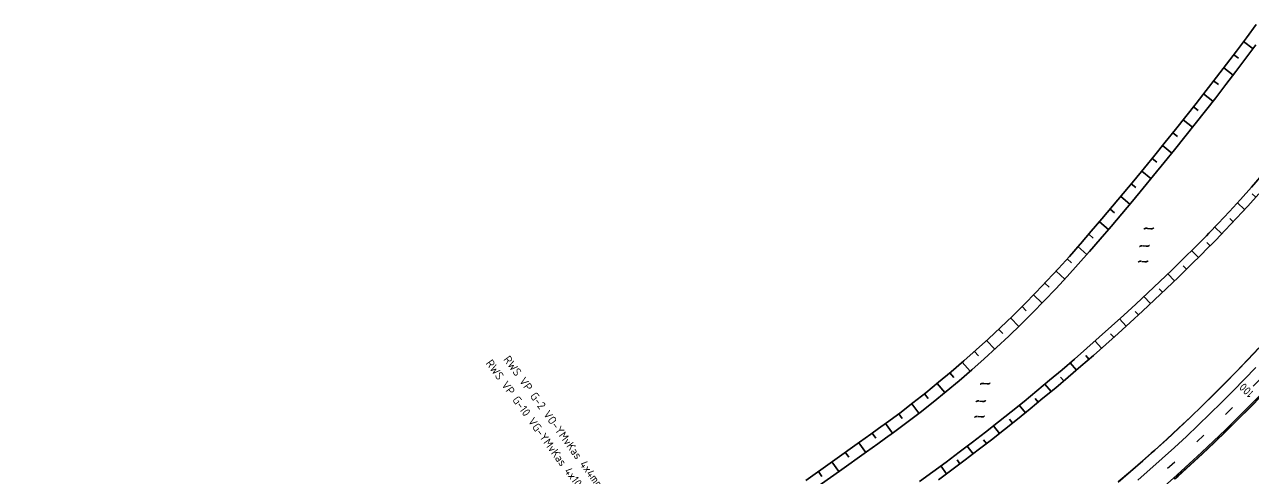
# Model space of a CAD drawing. Header units: metres. Extents: x 134219 to 139080, y 438661 to 444352.
# Drawn here: x 135295.2 to 135666.8, y 443633.5 to 443770.7 of the extents above; entities that cross this region are included whole.
import ezdxf
from ezdxf.enums import TextEntityAlignment as Align

# ---------------------------------------------------------------- set-up
doc = ezdxf.new("R2010")
doc.units = ezdxf.units.M
doc.linetypes.add('13strp', pattern=[4, 1, -3])
doc.linetypes.add('39strp', pattern=[12, 3, -9])
doc.layers.add('N-WE-KL-ET_LS_OV_KABEL-T25', color=7, linetype='Continuous', lineweight=25)
doc.layers.add('Utd-ondergr-nw', color=8, linetype='13strp', lineweight=35)
doc.layers.add('Utd-weg-nw', color=8, linetype='Continuous')
doc.styles.add('alm a2ee v011$0$Iso-rtw', font='NLCS-ISO.ttf')
doc.styles.add('NLCS_25', font='NLCS-ISO.ttf', dxfattribs={"height": 2.5})

# ---------------------------------------------------------------- blocks, each defined once
blk = doc.blocks.new('Dwm A2 aanvulling$0$A$C32883349')
at = {"layer": 'Utd-ondergr-nw'}
blk.add_line((-1.82, 0.37), (-2.44, 1.31), dxfattribs=at)
for centre, start, end in [((-3.53, 0.59), 33.3445, 123.3445), ((-0.72, 1.1), 213.3445, 303.3445)]:
    blk.add_arc(centre, 1.31, start, end, dxfattribs=at)

msp = doc.modelspace()

# ---------------------------------------------------------------- linework, layer by layer
at = {"layer": 'Utd-ondergr-nw', "linetype": 'Continuous', "flags": 128}
for points in [[(135531.42, 443632.82), (135539.57, 443638.61), (135547.72, 443644.4), (135551.12, 443646.8), (135553.49, 443648.51), (135555.85, 443650.22), (135559.86, 443653.21), (135563.83, 443656.26), (135567.75, 443659.36), (135571.63, 443662.51), (135575.46, 443665.72), (135579.25, 443668.98), (135583, 443672.3), (135586.69, 443675.66), (135590.34, 443679.08), (135593.94, 443682.55), (135597.49, 443686.07), (135601, 443689.64), (135604.45, 443693.25), (135607.85, 443696.92), (135611.17, 443700.6), (135614.44, 443704.32), (135614.5, 443704.39), (135617.76, 443708.18), (135621.01, 443711.98), (135624.24, 443715.8), (135627.45, 443719.63), (135630.65, 443723.47), (135633.83, 443727.33), (135636.99, 443731.2), (135640.13, 443735.09), (135643.26, 443738.99), (135646.37, 443742.91), (135649.47, 443746.83), (135652.54, 443750.78), (135655.6, 443754.73), (135658.64, 443758.7), (135661.67, 443762.68), (135664.68, 443766.67), (135667.67, 443770.68)], [(135533.5, 443629.88), (135541.65, 443635.67), (135549.81, 443641.46), (135553.21, 443643.87), (135555.6, 443645.59), (135557.98, 443647.32), (135562.03, 443650.34), (135566.04, 443653.42), (135570, 443656.55), (135573.92, 443659.73), (135577.79, 443662.98), (135581.62, 443666.27), (135585.4, 443669.62), (135589.13, 443673.02), (135592.82, 443676.47), (135596.46, 443679.97), (135600.05, 443683.53), (135603.58, 443687.13), (135607.07, 443690.79), (135610.51, 443694.49), (135613.86, 443698.2), (135617.16, 443701.96), (135617.22, 443702.03), (135620.49, 443705.83), (135623.75, 443709.65), (135626.99, 443713.48), (135630.21, 443717.32), (135633.42, 443721.18), (135636.61, 443725.05), (135639.78, 443728.93), (135642.94, 443732.83), (135646.08, 443736.75), (135649.2, 443740.67), (135652.3, 443744.61), (135655.39, 443748.57), (135658.46, 443752.53), (135661.51, 443756.51), (135664.54, 443760.51), (135667.56, 443764.52)], [(135666.71, 443763.39), (135663.83, 443765.55)], [(135662.27, 443760.49), (135660.83, 443761.58)], [(135660.67, 443755.42), (135657.81, 443757.61)], [(135656.2, 443752.56), (135654.77, 443753.66)], [(135654.56, 443747.51), (135651.72, 443749.72)], [(135650.06, 443744.68), (135648.65, 443745.79)], [(135648.38, 443739.65), (135645.56, 443741.88)], [(135643.86, 443736.86), (135642.45, 443737.98)], [(135642.13, 443731.84), (135639.33, 443734.1)], [(135637.59, 443729.09), (135636.19, 443730.23)], [(135669.47, 443725.22), (135666.22, 443721.48), (135662.91, 443717.77), (135659.56, 443714.12), (135656.16, 443710.51), (135653.33, 443707.58), (135652.61, 443706.85), (135650.46, 443704.68), (135649.2, 443703.42), (135645.66, 443699.92), (135642.1, 443696.44), (135638.51, 443692.99), (135634.9, 443689.57), (135631.26, 443686.17), (135627.6, 443682.79), (135623.91, 443679.45), (135620.2, 443676.12), (135616.47, 443672.83), (135612.71, 443669.56), (135608.93, 443666.32), (135605.13, 443663.11), (135601.3, 443659.92), (135597.46, 443656.76), (135593.58, 443653.63), (135589.69, 443650.53), (135585.78, 443647.45), (135581.84, 443644.4), (135577.88, 443641.38), (135573.9, 443638.39), (135569.9, 443635.43), (135565.87, 443632.5)], [(135635.82, 443724.09), (135633.04, 443726.37)], [(135631.25, 443721.38), (135629.86, 443722.53)], [(135668.41, 443719.54), (135665.08, 443715.81), (135661.7, 443712.13), (135658.27, 443708.49), (135655.42, 443705.54), (135654.7, 443704.8), (135652.54, 443702.62), (135651.27, 443701.35), (135647.71, 443697.83), (135644.14, 443694.34), (135640.53, 443690.88), (135636.9, 443687.44), (135633.25, 443684.02), (135629.57, 443680.63), (135625.87, 443677.27), (135622.15, 443673.94), (135618.4, 443670.63), (135614.62, 443667.35), (135610.83, 443664.09), (135607.01, 443660.87), (135603.17, 443657.67), (135599.3, 443654.49), (135595.42, 443651.35), (135591.51, 443648.23), (135587.57, 443645.14), (135583.62, 443642.08), (135579.64, 443639.05), (135575.65, 443636.05), (135571.63, 443633.07)], [(135629.43, 443716.39), (135626.67, 443718.7)], [(135661.96, 443716.74), (135664.12, 443714.77)], [(135666.4, 443719.48), (135667.49, 443718.51)], [(135624.84, 443713.72), (135623.46, 443714.88)], [(135622.98, 443708.75), (135620.24, 443711.08)], [(135655.12, 443709.44), (135657.23, 443707.41)], [(135659.63, 443712.07), (135660.7, 443711.06)], [(135618.37, 443706.12), (135617, 443707.29)], [(135616.46, 443701.17), (135613.75, 443703.53)], [(135648.09, 443702.33), (135650.15, 443700.25)], [(135652.67, 443704.83), (135653.71, 443703.8)], [(135611.81, 443698.62), (135610.47, 443699.82)], [(135645.56, 443697.77), (135646.58, 443696.73)], [(135609.79, 443693.72), (135607.14, 443696.15)], [(135640.95, 443695.33), (135642.98, 443693.23)], [(135605.07, 443691.3), (135603.76, 443692.54)], [(135638.34, 443690.82), (135639.35, 443689.76)], [(135602.92, 443686.45), (135600.34, 443688.96)], [(135633.7, 443688.44), (135635.7, 443686.31)], [(135598.13, 443684.17), (135596.86, 443685.44)], [(135631.03, 443683.96), (135632.02, 443682.89)], [(135595.85, 443679.38), (135593.34, 443681.96)], [(135626.35, 443681.66), (135628.32, 443679.5)], [(135591, 443677.23), (135589.76, 443678.54)], [(135623.62, 443677.22), (135624.59, 443676.13)], [(135583.68, 443670.49), (135582.48, 443671.84)], [(135588.58, 443672.51), (135586.14, 443675.16)], [(135618.91, 443674.98), (135620.85, 443672.79)], [(135668.41, 443672.92), (135665.06, 443669.35), (135661.66, 443665.81), (135658.24, 443662.31), (135654.77, 443658.84), (135651.28, 443655.41), (135647.75, 443652.01), (135644.18, 443648.65), (135640.58, 443645.32), (135636.95, 443642.03), (135635.91, 443641.1), (135633.29, 443638.78), (135629.59, 443635.56), (135625.87, 443632.39)], [(135668.46, 443672.87), (135665.11, 443669.3), (135661.71, 443665.76), (135658.29, 443662.26), (135654.82, 443658.79), (135651.33, 443655.36), (135647.8, 443651.96), (135644.23, 443648.6), (135640.63, 443645.27), (135637, 443641.98), (135635.95, 443641.05), (135633.34, 443638.73), (135629.64, 443635.51), (135625.91, 443632.33)], [(135581.13, 443665.85), (135578.77, 443668.56)], [(135611.37, 443668.41), (135613.28, 443666.19)], [(135616.11, 443670.58), (135617.07, 443669.48)], [(135576.17, 443663.96), (135575.01, 443665.34)], [(135573.49, 443659.39), (135571.21, 443662.17)], [(135603.74, 443661.95), (135605.61, 443659.7)], [(135608.51, 443664.05), (135609.46, 443662.93)], [(135568.49, 443657.65), (135567.36, 443659.05)], [(135600.82, 443657.63), (135601.75, 443656.5)], [(135669.22, 443658.49), (135665.72, 443654.91), (135662.18, 443651.37), (135658.61, 443647.86), (135655, 443644.39), (135651.36, 443640.96), (135647.69, 443637.56), (135643.98, 443634.2), (135642.91, 443633.25)], [(135669.27, 443658.44), (135665.77, 443654.86), (135662.23, 443651.32), (135658.66, 443647.81), (135655.05, 443644.34), (135651.41, 443640.91), (135647.73, 443637.51), (135644.02, 443634.15), (135642.96, 443633.19)], [(135565.68, 443653.14), (135563.47, 443655.99)], [(135596.01, 443655.6), (135597.86, 443653.32)], [(135557.7, 443647.12), (135555.57, 443650.02)], [(135560.63, 443651.54), (135559.54, 443652.98)], [(135588.2, 443649.36), (135590.01, 443647.06)], [(135593.03, 443651.32), (135593.94, 443650.18)], [(135552.6, 443645.66), (135551.56, 443647.12)], [(135549.57, 443641.29), (135547.49, 443644.23)], [(135580.3, 443643.23), (135582.07, 443640.9)], [(135585.16, 443645.12), (135586.05, 443643.97)], [(135541.42, 443635.51), (135539.34, 443638.44)], [(135544.45, 443639.87), (135543.41, 443641.34)], [(135577.19, 443639.04), (135578.07, 443637.87)], [(135536.3, 443634.08), (135535.26, 443635.55)], [(135572.31, 443637.21), (135574.05, 443634.87)]]:
    msp.add_lwpolyline(points, dxfattribs=at)
at = {"layer": 'Utd-weg-nw', "linetype": '39strp', "flags": 128}
msp.add_lwpolyline([(135728.09, 443738.86), (135725.39, 443734.69), (135722.65, 443730.55), (135721.51, 443728.85), (135719.87, 443726.43), (135717.05, 443722.35), (135714.18, 443718.29), (135711.28, 443714.26), (135708.33, 443710.26), (135705.34, 443706.29), (135702.32, 443702.35), (135699.26, 443698.44), (135696.15, 443694.56), (135693.01, 443690.71), (135689.83, 443686.9), (135686.61, 443683.11), (135683.36, 443679.36), (135680.06, 443675.64), (135676.74, 443671.95), (135673.37, 443668.3), (135669.97, 443664.68), (135666.53, 443661.1), (135663.05, 443657.55), (135659.54, 443654.03), (135656, 443650.55), (135652.42, 443647.11), (135648.8, 443643.7), (135645.16, 443640.33), (135641.47, 443636.99), (135640.41, 443636.05), (135637.76, 443633.7), (135634.01, 443630.44), (135630.23, 443627.21), (135626.42, 443624.03), (135622.58, 443620.88), (135617.83, 443617.08), (135614.8, 443614.7), (135610.86, 443611.66), (135606.9, 443608.66), (135602.65, 443605.49), (135598.9, 443602.73), (135594.87, 443599.8), (135590.82, 443596.9), (135586.76, 443594.02), (135582.68, 443591.17), (135578.58, 443588.34), (135574.46, 443585.54), (135570.33, 443582.76), (135566.18, 443580.01), (135562.01, 443577.29), (135557.82, 443574.59), (135553.62, 443571.92), (135549.4, 443569.28), (135545.16, 443566.66), (135540.91, 443564.06), (135540.23, 443563.65), (135536.64, 443561.5), (135532.36, 443558.96), (135528.06, 443556.45), (135523.74, 443553.96), (135519.41, 443551.51), (135515.07, 443549.08), (135510.71, 443546.67), (135506.33, 443544.3), (135501.94, 443541.95), (135497.53, 443539.63), (135493.3, 443537.43), (135488.68, 443535.07), (135484.23, 443532.82), (135479.77, 443530.61), (135475.29, 443528.41), (135470.81, 443526.24), (135466.31, 443524.09), (135461.8, 443521.96), (135457.28, 443519.84), (135452.76, 443517.74), (135448.23, 443515.66), (135443.69, 443513.58), (135439.14, 443511.52), (135434.59, 443509.47), (135430.03, 443507.43), (135425.47, 443505.39), (135420.9, 443503.36), (135416.34, 443501.33), (135412.08, 443499.44), (135407.82, 443497.56), (135407.2, 443497.28), (135402.63, 443495.24), (135398.06, 443493.17), (135393.49, 443491.08), (135388.94, 443488.96), (135384.39, 443486.78), (135379.87, 443484.54), (135376.88, 443483), (135375.04, 443482.04), (135373.89, 443481.44), (135370.93, 443479.83), (135370.05, 443479.35), (135367.4, 443477.86), (135364.76, 443476.34), (135362.14, 443474.79), (135359.26, 443473.03), (135356.4, 443471.23), (135353.57, 443469.39), (135350.76, 443467.52), (135347.98, 443465.6), (135345.23, 443463.65), (135342.51, 443461.65), (135339.81, 443459.62), (135337.14, 443457.55), (135334.5, 443455.45), (135331.89, 443453.31), (135329.31, 443451.13), (135326.76, 443448.92), (135324.24, 443446.67), (135321.75, 443444.39), (135319.3, 443442.07), (135316.87, 443439.72), (135314.48, 443437.33), (135312.12, 443434.92), (135309.8, 443432.47), (135307.51, 443429.98), (135305.26, 443427.47), (135303.04, 443424.93), (135300.86, 443422.35), (135298.94, 443420.03), (135298.71, 443419.75), (135296.6, 443417.11), (135295.25, 443415.39)], dxfattribs=at)
at = {"layer": 'Utd-weg-nw', "linetype": 'Continuous', "flags": 128}
for points in [[(135667.54, 443666.99), (135664.12, 443663.43), (135660.67, 443659.9), (135657.18, 443656.41), (135653.66, 443652.96), (135650.11, 443649.54), (135646.52, 443646.15), (135642.89, 443642.8), (135639.24, 443639.49), (135638.18, 443638.55), (135635.55, 443636.21), (135631.83, 443632.97)], [(135668.93, 443658.77), (135665.43, 443655.19), (135661.9, 443651.65), (135658.33, 443648.15), (135654.73, 443644.68), (135651.09, 443641.25), (135647.42, 443637.86), (135643.71, 443634.5), (135642.64, 443633.55), (135639.97, 443631.18)]]:
    msp.add_lwpolyline(points, dxfattribs=at)

# ---------------------------------------------------------------- block references
at = {"layer": 'Utd-ondergr-nw', "linetype": 'Continuous', "rotation": 49.35098364402291}
for p in [(135637.22, 443710.08), (135635.89, 443704.8), (135635.48, 443700.1), (135587.73, 443663.15), (135586.4, 443657.87), (135585.99, 443653.17)]:
    msp.add_blockref('Dwm A2 aanvulling$0$A$C32883349', p, dxfattribs=at)

# ---------------------------------------------------------------- texts
at = {"layer": 'N-WE-KL-ET_LS_OV_KABEL-T25', "style": 'NLCS_25'}
for s, p in [('RWS VP G-10 VG-YMvKas 4x10mm² (OV)', (135470.69, 443620.72)), ('RWS VP G-2 VO-YMvKas 4x4mm² (OV)', (135474.73, 443623.66))]:
    msp.add_text(s, height=2.5, rotation=306.066, dxfattribs=at).set_placement(p, align=Align.MIDDLE_RIGHT)
at = {"layer": 'Utd-ondergr-nw', "color": 7, "style": 'alm a2ee v011$0$Iso-rtw'}
msp.add_text('100', height=2.5, rotation=135.8938, dxfattribs=at).set_placement((135667.2, 443659.42))

doc.saveas('drawing.dxf')
